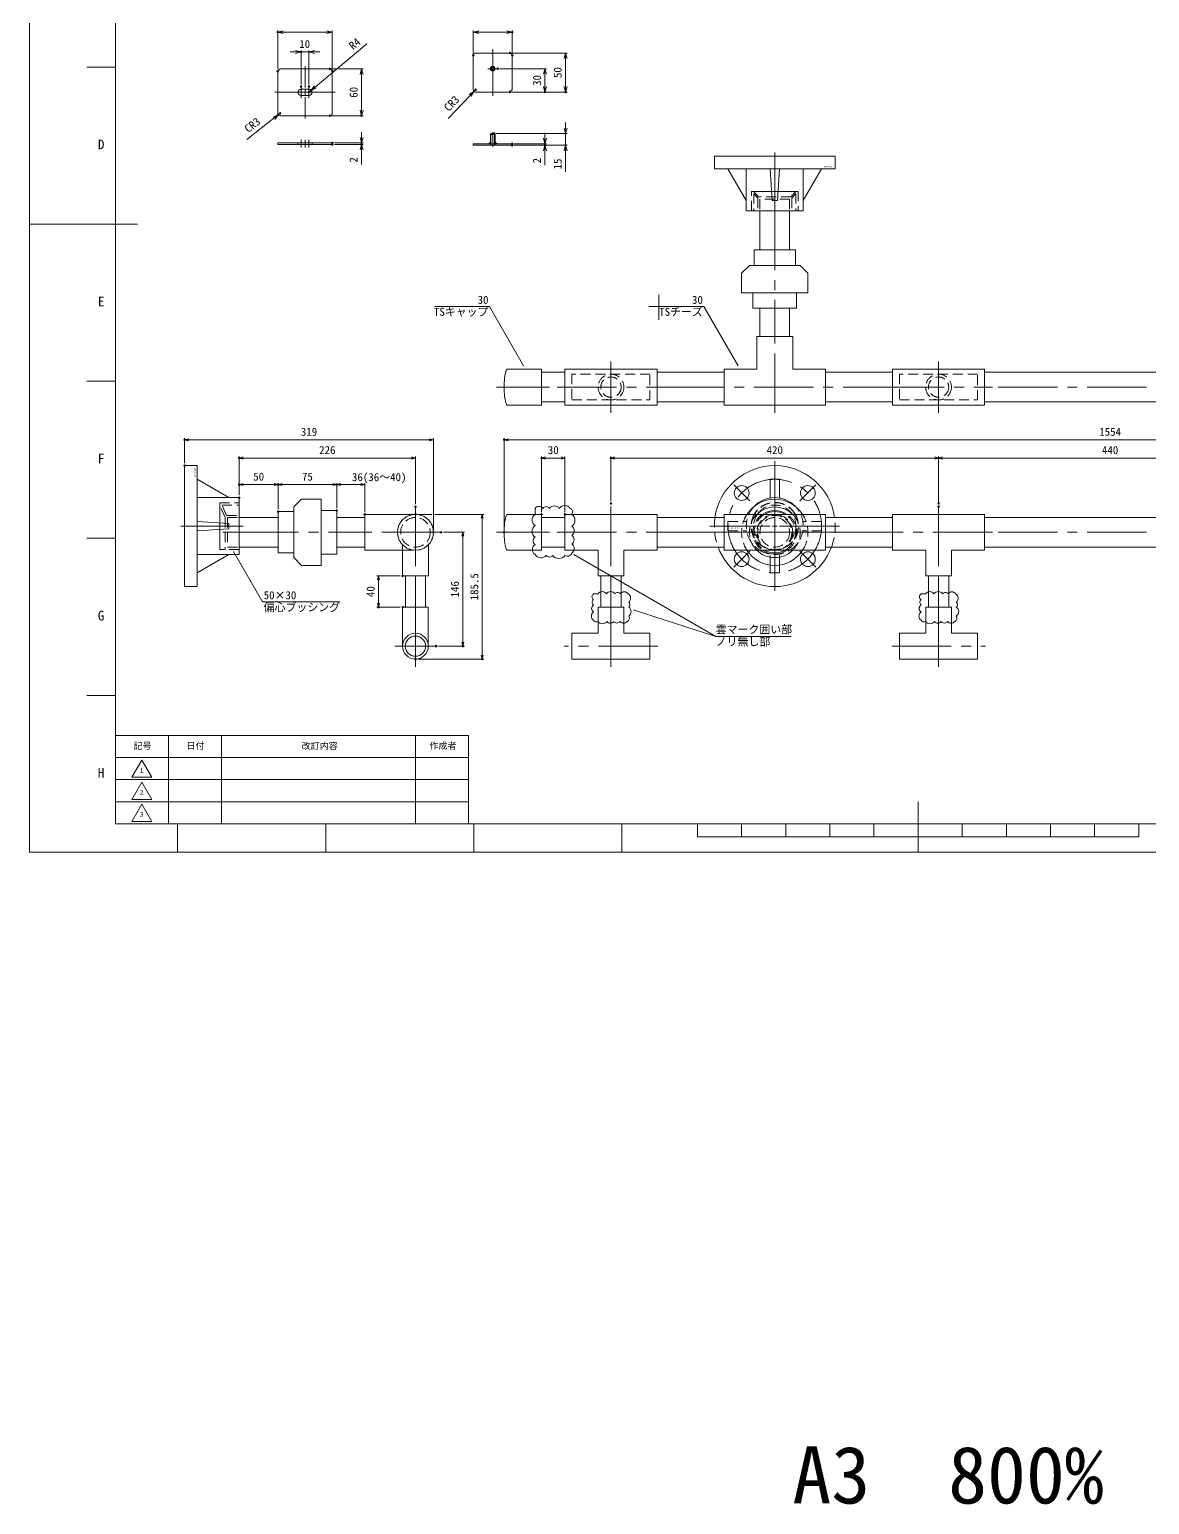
# Model space of a CAD drawing. Units: millimetres at full size. Extents: x -34906 to 7411, y -8440 to 3030.
# Drawn here: x -10390 to -8954, y -8347 to -6455 of the extents above; entities that cross this region are included whole.
import ezdxf
from ezdxf.enums import TextEntityAlignment as Align

# ---------------------------------------------------------------- set-up
doc = ezdxf.new("R2010")
doc.units = ezdxf.units.MM
doc.header["$LTSCALE"] = 4
doc.header["$PDMODE"] = 32
doc.header["$PDSIZE"] = 2
doc.linetypes.add('USER1', pattern=[28.575, 19.05, -3.175, 3.175, -3.175])
doc.linetypes.add('USER4', pattern=[4.7625, 3.175, -1.5875])
for name, color, linetype, lineweight in [('0-1_Defpoints', 7, 'Continuous', 18), ('0-2_01_外形線', 7, 'Continuous', 18), ('0-3_04_中心線', 7, 'USER1', 9), ('0-4_06_文字', 7, 'Continuous', 9), ('0-5_07_寸法線', 7, 'Continuous', 9), ('0-6_02_細線', 5, 'Continuous', 18), ('0-7_99_図枠', 7, 'Continuous', 18), ('0-A_03_かくれ線', 6, 'USER4', 18)]:
    doc.layers.add(name, color=color, linetype=linetype, lineweight=lineweight)
doc.layers.add('0-F_06_PHANTOM', color=4, linetype='Continuous')
doc.styles.add('ＭＳ ゴシック', font='')
doc.styles.get('ＭＳ ゴシック').set_extended_font_data('MS Gothic')

msp = doc.modelspace()

# ---------------------------------------------------------------- linework, layer by layer
at = {"layer": '0-1_Defpoints'}
msp.add_lwpolyline([(-10389.995, -7510.374), (-8111.411, -7510.374), (-8111.411, -5899.254), (-10389.995, -5899.254)], close=True, dxfattribs=at)
at = {"layer": '0-2_01_外形線'}
for p, q in [((-9818.019, -6485.645), (-9774.019, -6485.645)), ((-9821.019, -6532.645), (-9821.019, -6488.645)), ((-10071.753, -6508.948), (-10071.753, -6562.948)), ((-10001.753, -6562.948), (-10001.753, -6508.948)), ((-10031.753, -6531.948), (-10041.753, -6531.948)), ((-10031.753, -6539.948), (-10041.753, -6539.948)), ((-9774.019, -6535.645), (-9818.019, -6535.645)), ((-10068.753, -6565.948), (-10004.753, -6565.948)), ((-9799.019, -6589.82), (-9798.019, -6588.82)), ((-9799.019, -6589.82), (-9793.019, -6589.82)), ((-9799.019, -6601.82), (-9799.019, -6589.82)), ((-9798.019, -6588.82), (-9794.019, -6588.82)), ((-9793.019, -6589.82), (-9794.019, -6588.82)), ((-9793.019, -6601.82), (-9793.019, -6589.82)), ((-9356.942, -6617.896), (-9511.942, -6617.896)), ((-9511.942, -6617.896), (-9511.942, -6633.896)), ((-9356.942, -6633.896), (-9356.942, -6617.896)), ((-9511.942, -6633.896), (-9356.942, -6633.896)), ((-9494.442, -6633.896), (-9470.942, -6674.599)), ((-9470.942, -6687.896), (-9470.942, -6633.896)), ((-9440.442, -6633.896), (-9437.942, -6674.599)), ((-9428.442, -6633.896), (-9430.942, -6674.599)), ((-9397.942, -6633.896), (-9397.942, -6687.896)), ((-9374.442, -6633.896), (-9397.942, -6674.599)), ((-9437.942, -6674.599), (-9430.942, -6674.599)), ((-9397.942, -6687.896), (-9470.942, -6687.896)), ((-9453.442, -6687.896), (-9453.442, -6737.897)), ((-9415.442, -6687.896), (-9415.442, -6737.897)), ((-9460.942, -6737.897), (-9407.942, -6737.897)), ((-9460.942, -6737.897), (-9460.942, -6757.897)), ((-9407.942, -6737.897), (-9407.942, -6757.897)), ((-9476.942, -6767.897), (-9466.942, -6757.897)), ((-9476.942, -6767.897), (-9476.942, -6792.897)), ((-9466.942, -6757.897), (-9401.942, -6757.897)), ((-9391.942, -6767.897), (-9401.942, -6757.897)), ((-9391.942, -6767.897), (-9391.942, -6792.897)), ((-9476.942, -6792.897), (-9391.942, -6792.897)), ((-9462.442, -6812.897), (-9462.442, -6792.897)), ((-9406.442, -6812.897), (-9406.442, -6792.897)), ((-9462.442, -6812.897), (-9406.442, -6812.897)), ((-9453.442, -6812.897), (-9453.442, -6848.893)), ((-9415.441, -6812.897), (-9415.441, -6848.893)), ((-9457.442, -6848.893), (-9457.442, -6890.893)), ((-9411.442, -6848.893), (-9457.442, -6848.893)), ((-9411.442, -6890.893), (-9411.442, -6848.893)), ((-9733.442, -6890.893), (-9777.442, -6890.893)), ((-9733.442, -6936.893), (-9733.442, -6890.893)), ((-9703.442, -6894.893), (-9733.442, -6894.893)), ((-9585.442, -6890.893), (-9703.442, -6890.893)), ((-9703.442, -6890.893), (-9703.442, -6936.893)), ((-9585.442, -6936.893), (-9585.442, -6890.893)), ((-9499.442, -6894.893), (-9584.442, -6894.893)), ((-9499.442, -6890.893), (-9499.442, -6936.893)), ((-9457.442, -6890.893), (-9499.442, -6890.893)), ((-9369.442, -6890.893), (-9411.442, -6890.893)), ((-9369.442, -6936.893), (-9369.442, -6890.893)), ((-9369.442, -6894.893), (-9284.442, -6894.893)), ((-9165.442, -6890.893), (-9283.442, -6890.893)), ((-9283.442, -6890.893), (-9283.442, -6936.893)), ((-9165.442, -6936.893), (-9165.442, -6890.893)), ((-8843.442, -6894.893), (-9165.442, -6894.893)), ((-9777.442, -6936.893), (-9733.442, -6936.893)), ((-9703.442, -6932.893), (-9733.442, -6932.893)), ((-9703.442, -6936.893), (-9585.442, -6936.893)), ((-9499.442, -6932.893), (-9584.442, -6932.893)), ((-9499.442, -6936.893), (-9369.442, -6936.893)), ((-9369.442, -6932.893), (-9284.442, -6932.893)), ((-9283.442, -6936.893), (-9165.442, -6936.893)), ((-8843.442, -6932.893), (-9165.442, -6932.893)), ((-10191.126, -7014.6), (-10191.126, -7169.6)), ((-10175.126, -7014.6), (-10191.126, -7014.6)), ((-10175.126, -7169.6), (-10175.126, -7014.6)), ((-10175.126, -7032.1), (-10134.423, -7055.6)), ((-9428.442, -7032.1), (-9440.442, -7032.1)), ((-9440.411, -7032.397), (-9440.411, -7056.091)), ((-9428.442, -7032.1), (-9428.442, -7056.096)), ((-10175.126, -7055.6), (-10121.126, -7055.6)), ((-10121.126, -7055.6), (-10121.126, -7128.6)), ((-10041.124, -7057.6), (-10051.124, -7067.6)), ((-10051.124, -7132.6), (-10051.124, -7067.6)), ((-10041.124, -7057.6), (-10016.124, -7057.6)), ((-10016.124, -7142.6), (-10016.124, -7057.6)), ((-9996.124, -7072.1), (-10016.124, -7072.1)), ((-9996.124, -7128.1), (-9996.124, -7072.1)), ((-10175.126, -7086.1), (-10134.423, -7088.6)), ((-10134.423, -7095.6), (-10134.423, -7088.6)), ((-10121.126, -7081.1), (-10071.124, -7081.1)), ((-10071.124, -7126.6), (-10071.124, -7073.6)), ((-10071.124, -7073.6), (-10051.124, -7073.6)), ((-9996.124, -7081.099), (-9960.129, -7081.099)), ((-9960.129, -7077.1), (-9960.129, -7123.1)), ((-9895.129, -7077.1), (-9960.129, -7077.1)), ((-9733.442, -7077.1), (-9777.442, -7077.1)), ((-9733.442, -7123.1), (-9733.442, -7077.1)), ((-9703.442, -7081.1), (-9733.442, -7081.1)), ((-9703.442, -7077.1), (-9585.442, -7077.1)), ((-9703.442, -7123.1), (-9703.442, -7077.1)), ((-9585.442, -7077.1), (-9585.442, -7123.1)), ((-9499.442, -7081.1), (-9585.442, -7081.1)), ((-9499.442, -7077.1), (-9369.442, -7077.1)), ((-9499.442, -7123.1), (-9499.442, -7077.1)), ((-9369.442, -7077.1), (-9369.442, -7123.1)), ((-9369.442, -7081.1), (-9283.442, -7081.1)), ((-9165.442, -7077.1), (-9283.442, -7077.1)), ((-9283.442, -7077.1), (-9283.442, -7123.1)), ((-9165.442, -7123.1), (-9165.442, -7077.1)), ((-8843.442, -7081.1), (-9165.442, -7081.1)), ((-10175.126, -7098.1), (-10134.423, -7095.6)), ((-10175.126, -7152.1), (-10134.423, -7128.6)), ((-10121.126, -7128.6), (-10175.126, -7128.6)), ((-10121.126, -7119.1), (-10071.124, -7119.1)), ((-10071.124, -7126.6), (-10051.124, -7126.6)), ((-9996.124, -7128.1), (-10016.124, -7128.1)), ((-9996.124, -7119.1), (-9960.129, -7119.1)), ((-9960.129, -7123.1), (-9911.629, -7123.1)), ((-9911.629, -7116.123), (-9911.629, -7156.1)), ((-9878.629, -7156.1), (-9878.629, -7116.123)), ((-9777.442, -7123.1), (-9733.442, -7123.1)), ((-9703.442, -7119.1), (-9733.442, -7119.1)), ((-9660.942, -7123.1), (-9703.442, -7123.1)), ((-9660.942, -7156.1), (-9660.942, -7123.1)), ((-9627.942, -7123.1), (-9627.942, -7156.1)), ((-9499.442, -7119.1), (-9585.442, -7119.1)), ((-9369.442, -7123.1), (-9499.442, -7123.1)), ((-9369.442, -7119.1), (-9283.442, -7119.1)), ((-9240.942, -7123.1), (-9240.942, -7156.1)), ((-9207.942, -7156.1), (-9207.942, -7123.1)), ((-9207.942, -7123.1), (-9165.442, -7123.1)), ((-8843.442, -7119.1), (-9165.442, -7119.1)), ((-10041.124, -7142.6), (-10051.124, -7132.6)), ((-10041.124, -7142.6), (-10016.124, -7142.6)), ((-9440.411, -7151.802), (-9440.411, -7142.179)), ((-9428.474, -7151.802), (-9428.474, -7142.179)), ((-9911.629, -7156.1), (-9878.629, -7156.1)), ((-9908.129, -7156.1), (-9908.129, -7196.1)), ((-9882.129, -7156.1), (-9882.129, -7196.1)), ((-9627.942, -7156.1), (-9660.942, -7156.1)), ((-9657.442, -7156.1), (-9657.442, -7196.1)), ((-9631.442, -7156.1), (-9631.442, -7196.1)), ((-9440.442, -7152.1), (-9428.442, -7152.1)), ((-9240.942, -7156.1), (-9207.942, -7156.1)), ((-9237.442, -7156.1), (-9237.442, -7196.1)), ((-9211.442, -7156.1), (-9211.442, -7196.1)), ((-10191.126, -7169.6), (-10175.126, -7169.6))]:
    msp.add_line(p, q, dxfattribs=at)
for points in [[(-9771.019, -6488.645), (-9771.019, -6532.645), (-9774.019, -6535.645)], [(-10004.753, -6505.948), (-10068.753, -6505.948), (-10071.753, -6508.948)], [(-9878.659, -7246.1), (-9878.659, -7196.1), (-9911.659, -7196.1), (-9911.659, -7246.1)]]:
    msp.add_lwpolyline(points, dxfattribs=at)
for points in [[(-9799.019, -6599.82), (-9799.019, -6601.82), (-9801.019, -6601.82)], [(-9793.019, -6599.82), (-9793.019, -6601.82), (-9791.019, -6601.82)], [(-10071.753, -6600.875), (-10071.753, -6602.875), (-10001.753, -6602.875), (-10001.753, -6600.875)], [(-9821.019, -6603.82), (-9771.019, -6603.82), (-9771.019, -6601.82), (-9821.019, -6601.82)], [(-9660.942, -7229.6), (-9660.942, -7196.1), (-9627.942, -7196.1), (-9627.942, -7229.6), (-9594.442, -7229.6), (-9594.442, -7262.6), (-9694.442, -7262.6), (-9694.442, -7229.6)], [(-9207.942, -7229.6), (-9207.942, -7196.1), (-9240.942, -7196.1), (-9240.942, -7229.6), (-9274.442, -7229.6), (-9274.442, -7262.6), (-9174.442, -7262.6), (-9174.442, -7229.6)]]:
    msp.add_lwpolyline(points, close=True, dxfattribs=at)
for centre, radius in [((-9796.019, -6505.645), 3.05), ((-9796.019, -6505.645), 3), ((-9796.019, -6505.645), 2), ((-9476.868, -7049.673), 9.5), ((-9392.016, -7049.673), 9.5), ((-9895.129, -7100.1), 23), ((-9476.868, -7134.526), 9.5), ((-9392.016, -7134.526), 9.5), ((-9895.159, -7246.1), 16.5), ((-9895.159, -7246.1), 13)]:
    msp.add_circle(centre, radius, dxfattribs=at)
for centre, radius, start, end in [((-9818.019, -6488.645), 3, 90, 180), ((-9774.019, -6488.645), 3, 0, 90), ((-10004.753, -6508.948), 3, 0, 90), ((-10041.753, -6535.948), 4, 90, 270), ((-10031.753, -6535.948), 4, 270, 90), ((-9818.019, -6532.645), 3, 180, 270), ((-10068.753, -6562.948), 3, 180, 270), ((-10004.753, -6562.948), 3, 270, 0), ((-9434.442, -7092.1), 77.5, 8.15986, 171.84014), ((-9434.442, -7100.1), 42.5, 32.76376, 147.23624), ((-9434.442, -7092.1), 36.5, 44.59209, 135.40791), ((-9434.442, -7100.1), 32.5, 44.95254, 134.95254), ((-9434.442, -7100.1), 28, 55.22806, 124.77194), ((-9434.442, -7100.1), 26.5, 60.21834, 119.78166), ((-9434.442, -7092.1), 77.5, 200.38869, 339.61131), ((-9434.442, -7100.1), 42.5, 212.76376, 327.23624), ((-9434.442, -7100.1), 32.5, 225.04746, 315.04746), ((-9434.442, -7100.1), 28, 235.22806, 304.77194), ((-9434.442, -7100.1), 26.5, 240.21834, 299.78166)]:
    msp.add_arc(centre, radius, start, end, dxfattribs=at)
for centre in [(-9777.442, -6913.893), (-9777.442, -7100.1)]:
    msp.add_ellipse(centre, major_axis=(0, -23), ratio=0.173913, start_param=3.14159265, end_param=6.28318531, dxfattribs=at)
at = {"layer": '0-3_04_中心線', "color": 1, "lineweight": 18}
for p, q in [((-9796.019, -6480.645), (-9796.019, -6540.645)), ((-10041.753, -6596.875), (-10041.753, -6606.875)), ((-10036.753, -6596.875), (-10036.753, -6606.875)), ((-10031.753, -6596.875), (-10031.753, -6606.875)), ((-9796.019, -6603.82), (-9796.019, -6586.82)), ((-9796.019, -6605.82), (-9796.019, -6599.82)), ((-9434.442, -6612.896), (-9434.442, -6692.896)), ((-9434.442, -6657.896), (-9434.442, -6692.896)), ((-9434.442, -6687.896), (-9434.442, -6848.893)), ((-9434.442, -6946.893), (-9434.442, -6838.893)), ((-9644.442, -6880.893), (-9644.442, -6946.893)), ((-9224.442, -6880.893), (-9224.442, -6946.893)), ((-9791.442, -6913.893), (-9723.442, -6913.893)), ((-9713.442, -6913.893), (-9575.442, -6913.893)), ((-9575.442, -6913.893), (-9293.442, -6913.893)), ((-9293.442, -6913.893), (-9155.442, -6913.893)), ((-8843.442, -6913.893), (-9165.442, -6913.893)), ((-9434.442, -7008.975), (-9434.442, -7175.225)), ((-9487.122, -7039.42), (-9466.615, -7059.926)), ((-9381.763, -7039.42), (-9402.269, -7059.926)), ((-9895.129, -7067.1), (-9895.129, -7166.1)), ((-9895.129, -7067.1), (-9895.129, -7133.1)), ((-9644.442, -7067.1), (-9644.442, -7166.1)), ((-9434.442, -7067.1), (-9434.442, -7133.1)), ((-9224.442, -7067.1), (-9224.442, -7166.1)), ((-10196.126, -7092.1), (-10116.126, -7092.1)), ((-10151.126, -7092.1), (-10116.126, -7092.1)), ((-9351.317, -7092.1), (-9517.567, -7092.1)), ((-10142.126, -7100.1), (-10111.126, -7100.1)), ((-10121.126, -7100.1), (-9960.129, -7100.1)), ((-9862.129, -7100.1), (-9970.129, -7100.1)), ((-9928.129, -7100.1), (-9862.129, -7100.1)), ((-9791.442, -7100.1), (-9723.442, -7100.1)), ((-9713.442, -7100.1), (-9575.442, -7100.1)), ((-9499.442, -7100.1), (-9585.442, -7100.1)), ((-9359.442, -7100.1), (-9509.442, -7100.1)), ((-9369.442, -7100.1), (-9283.442, -7100.1)), ((-9155.442, -7100.1), (-9293.442, -7100.1)), ((-8843.442, -7100.1), (-9165.442, -7100.1)), ((-9487.122, -7144.779), (-9466.615, -7124.273)), ((-9381.763, -7144.779), (-9402.269, -7124.273)), ((-9895.129, -7156.1), (-9895.129, -7196.1)), ((-9644.442, -7156.1), (-9644.442, -7196.1)), ((-9224.442, -7156.1), (-9224.442, -7196.1)), ((-9895.159, -7272.6), (-9895.159, -7186.1)), ((-9644.442, -7272.6), (-9644.442, -7186.1)), ((-9224.442, -7272.6), (-9224.442, -7186.1)), ((-9868.659, -7246.1), (-9921.659, -7246.1)), ((-9584.442, -7246.1), (-9704.442, -7246.1)), ((-9284.442, -7246.1), (-9164.442, -7246.1))]:
    msp.add_line(p, q, dxfattribs=at)
at = {"layer": '0-3_04_中心線'}
for p, q in [((-10036.753, -6502.448), (-10036.753, -6529.948)), ((-9802.519, -6505.645), (-9796.619, -6505.645)), ((-9796.019, -6505.045), (-9796.019, -6499.145)), ((-9795.419, -6505.645), (-9789.519, -6505.645)), ((-9796.019, -6512.145), (-9796.019, -6506.245)), ((-10075.253, -6535.948), (-10042.753, -6535.948)), ((-10049.253, -6535.948), (-10042.553, -6535.948)), ((-10041.753, -6535.148), (-10041.753, -6528.448)), ((-10041.753, -6543.448), (-10041.753, -6536.748)), ((-10040.953, -6535.948), (-10034.253, -6535.948)), ((-10039.253, -6535.948), (-10032.553, -6535.948)), ((-10036.753, -6541.948), (-10036.753, -6569.448)), ((-10031.753, -6535.148), (-10031.753, -6528.448)), ((-10031.753, -6543.448), (-10031.753, -6536.748)), ((-10030.953, -6535.948), (-10024.253, -6535.948)), ((-10030.753, -6535.948), (-9998.253, -6535.948)), ((-9434.442, -7054.1), (-9434.442, -7091.6)), ((-9434.442, -7058.6), (-9434.442, -7086.1)), ((-9467.942, -7092.1), (-9440.442, -7092.1)), ((-9434.442, -7074.83), (-9434.442, -7095.746)), ((-9428.442, -7092.1), (-9400.942, -7092.1)), ((-9480.442, -7100.1), (-9442.942, -7100.1)), ((-9459.712, -7100.1), (-9438.796, -7100.1)), ((-9434.442, -7098.1), (-9434.442, -7125.6)), ((-9434.442, -7104.454), (-9434.442, -7125.37)), ((-9434.442, -7108.6), (-9434.442, -7146.1)), ((-9430.088, -7100.1), (-9409.172, -7100.1)), ((-9425.942, -7100.1), (-9388.442, -7100.1))]:
    msp.add_line(p, q, dxfattribs=at)
at = {"layer": '0-3_04_中心線', "linetype": 'Continuous'}
for p, q in [((-9796.319, -6505.645), (-9795.719, -6505.645)), ((-9796.019, -6505.945), (-9796.019, -6505.345)), ((-10042.153, -6535.948), (-10041.353, -6535.948)), ((-10041.753, -6536.348), (-10041.753, -6535.548)), ((-10039.753, -6535.948), (-10033.753, -6535.948)), ((-10036.753, -6532.948), (-10036.753, -6538.948)), ((-10032.153, -6535.948), (-10031.353, -6535.948)), ((-10031.753, -6536.348), (-10031.753, -6535.548)), ((-9437.442, -7092.1), (-9431.442, -7092.1)), ((-9434.442, -7089.1), (-9434.442, -7095.1)), ((-9438.692, -7100.1), (-9430.192, -7100.1)), ((-9436.619, -7100.1), (-9432.265, -7100.1)), ((-9434.442, -7095.85), (-9434.442, -7104.35)), ((-9434.442, -7097.923), (-9434.442, -7102.277))]:
    msp.add_line(p, q, dxfattribs=at)
at = {"layer": '0-3_04_中心線', "color": 1, "lineweight": 18}
msp.add_circle((-9434.442, -7092.1), 60, dxfattribs=at)
at = {"layer": '0-4_06_文字'}
for p, q in [((-9582.949, -6795.652), (-9582.949, -6827.855)), ((-9800.299, -6810.645), (-9870.885, -6810.645)), ((-9756.445, -6886.602), (-9800.299, -6810.645)), ((-9525.423, -6810.645), (-9596.009, -6810.645)), ((-9481.569, -6886.602), (-9525.423, -6810.645)), ((-10128.444, -7124.88), (-10091.184, -7189.417)), ((-9692.081, -7128.565), (-9509.995, -7233.692)), ((-10091.184, -7189.417), (-9992.081, -7189.417)), ((-9616.16, -7199.327), (-9509.995, -7233.692)), ((-9509.995, -7233.692), (-9413.448, -7233.692))]:
    msp.add_line(p, q, dxfattribs=at)
at = {"layer": '0-4_06_文字', "lineweight": 18}
for p, q in [((-9585.442, -7123.1), (-9627.942, -7123.1)), ((-9283.442, -7123.1), (-9240.942, -7123.1))]:
    msp.add_line(p, q, dxfattribs=at)
at = {"layer": '0-5_07_寸法線', "color": 3, "lineweight": 18}
for p, q in [((-10071.753, -6506.448), (-10071.753, -6456.841)), ((-10008.753, -6458.841), (-10064.753, -6458.841)), ((-10001.753, -6506.448), (-10001.753, -6456.841)), ((-9821.019, -6486.145), (-9821.019, -6456.841)), ((-9814.019, -6458.841), (-9778.019, -6458.841)), ((-9771.019, -6486.145), (-9771.019, -6456.841)), ((-10048.753, -6484.156), (-10055.753, -6484.156)), ((-10041.753, -6525.948), (-10041.753, -6482.156)), ((-10031.753, -6484.156), (-10041.753, -6484.156)), ((-10031.753, -6525.948), (-10031.753, -6482.156)), ((-10024.753, -6484.156), (-10017.753, -6484.156)), ((-9957.661, -6473.919), (-10023.319, -6528.887)), ((-9771.519, -6485.645), (-9700.674, -6485.645)), ((-9787.019, -6505.645), (-9727.157, -6505.645)), ((-9702.674, -6492.645), (-9702.674, -6528.645)), ((-10002.253, -6505.948), (-9962.27, -6505.948)), ((-9964.27, -6512.948), (-9964.27, -6558.948)), ((-9729.157, -6512.645), (-9729.157, -6528.645)), ((-10031.753, -6535.948), (-10028.686, -6533.38)), ((-9853.183, -6569.399), (-9824.932, -6539.87)), ((-9818.019, -6532.645), (-9820.093, -6534.812)), ((-9771.519, -6535.645), (-9700.674, -6535.645)), ((-9771.519, -6535.645), (-9727.157, -6535.645)), ((-10111.322, -6596.251), (-10076.629, -6569.11)), ((-10068.753, -6562.948), (-10071.116, -6564.796)), ((-10002.253, -6565.948), (-9962.27, -6565.948)), ((-9702.674, -6581.82), (-9702.674, -6574.82)), ((-9964.27, -6593.875), (-9964.27, -6586.875)), ((-9791.519, -6588.82), (-9700.674, -6588.82)), ((-9729.157, -6594.82), (-9729.157, -6587.82)), ((-9702.674, -6588.82), (-9702.674, -6603.82)), ((-9999.153, -6600.875), (-9962.27, -6600.875)), ((-9999.153, -6602.875), (-9962.27, -6602.875)), ((-9964.27, -6600.875), (-9964.27, -6602.875)), ((-9964.27, -6609.875), (-9964.27, -6628.342)), ((-9768.519, -6601.82), (-9727.157, -6601.82)), ((-9768.519, -6603.82), (-9727.157, -6603.82)), ((-9768.519, -6603.82), (-9700.674, -6603.82)), ((-9729.157, -6601.82), (-9729.157, -6603.82)), ((-9729.157, -6610.82), (-9729.157, -6629.286)), ((-9702.674, -6610.82), (-9702.674, -6637.82)), ((-10191.126, -7011.6), (-10191.126, -6979.394)), ((-9877.129, -6981.394), (-10186.126, -6981.394)), ((-9872.129, -7097.1), (-9872.129, -6979.394)), ((-9781.442, -7097.1), (-9781.442, -6979.394)), ((-8232.446, -6981.394), (-9776.442, -6981.394)), ((-10121.126, -7052.6), (-10121.126, -7002.859)), ((-9900.129, -7004.859), (-10116.126, -7004.859)), ((-9895.129, -7064.1), (-9895.129, -7002.859)), ((-9733.442, -7074.1), (-9733.442, -7002.859)), ((-9708.442, -7004.859), (-9728.442, -7004.859)), ((-9703.442, -7074.1), (-9703.442, -7002.859)), ((-9644.442, -7060.1), (-9644.442, -7002.859)), ((-9229.442, -7004.859), (-9639.442, -7004.859)), ((-9224.442, -7060.1), (-9224.442, -7002.859)), ((-9224.442, -7064.1), (-9224.442, -7002.859)), ((-8789.442, -7004.859), (-9219.442, -7004.859)), ((-10121.126, -7052.6), (-10121.126, -7036.883)), ((-10076.124, -7038.883), (-10116.126, -7038.883)), ((-10071.124, -7070.6), (-10071.124, -7036.883)), ((-10071.124, -7070.6), (-10071.124, -7036.883)), ((-10001.124, -7038.883), (-10066.124, -7038.883)), ((-9996.124, -7069.1), (-9996.124, -7036.883)), ((-9996.124, -7069.1), (-9996.124, -7036.883)), ((-9965.129, -7038.883), (-9991.124, -7038.883)), ((-9960.129, -7074.1), (-9960.129, -7036.883)), ((-9892.129, -7077.1), (-9874.004, -7077.1)), ((-9870.254, -7077.1), (-9807.5, -7077.1)), ((-9809.5, -7082.1), (-9809.5, -7257.6)), ((-9859.129, -7100.1), (-9832.431, -7100.1)), ((-9834.431, -7105.1), (-9834.431, -7241.1)), ((-9914.629, -7156.1), (-9944.485, -7156.1)), ((-9942.485, -7161.1), (-9942.485, -7191.1)), ((-9914.659, -7196.1), (-9944.485, -7196.1)), ((-9865.659, -7246.1), (-9832.431, -7246.1)), ((-9892.159, -7262.6), (-9807.5, -7262.6))]:
    msp.add_line(p, q, dxfattribs=at)
at = {"layer": '0-5_07_寸法線'}
for p, q in [((-10071.753, -6458.841), (-10064.753, -6458.841)), ((-10001.753, -6458.841), (-10008.753, -6458.841)), ((-9821.019, -6458.841), (-9814.019, -6458.841)), ((-9771.019, -6458.841), (-9778.019, -6458.841)), ((-10041.753, -6484.156), (-10048.753, -6484.156)), ((-10031.753, -6484.156), (-10024.753, -6484.156)), ((-9702.674, -6485.645), (-9702.674, -6492.645)), ((-9729.157, -6505.645), (-9729.157, -6512.645)), ((-9964.27, -6505.948), (-9964.27, -6512.948)), ((-10028.686, -6533.38), (-10023.319, -6528.887)), ((-9820.093, -6534.812), (-9824.932, -6539.87)), ((-9729.157, -6535.645), (-9729.157, -6528.645)), ((-9702.674, -6535.645), (-9702.674, -6528.645)), ((-9964.27, -6565.948), (-9964.27, -6558.948)), ((-10071.116, -6564.796), (-10076.629, -6569.11)), ((-9964.27, -6600.875), (-9964.27, -6593.875)), ((-9729.157, -6601.82), (-9729.157, -6594.82)), ((-9702.674, -6588.82), (-9702.674, -6581.82)), ((-9964.27, -6602.875), (-9964.27, -6609.875)), ((-9729.157, -6603.82), (-9729.157, -6610.82)), ((-9702.674, -6603.82), (-9702.674, -6610.82)), ((-10191.126, -6981.394), (-10186.126, -6981.394)), ((-9872.129, -6981.394), (-9877.129, -6981.394)), ((-9781.442, -6981.394), (-9776.442, -6981.394)), ((-10121.126, -7004.859), (-10116.126, -7004.859)), ((-9895.129, -7004.859), (-9900.129, -7004.859)), ((-9733.442, -7004.859), (-9728.442, -7004.859)), ((-9703.442, -7004.859), (-9708.442, -7004.859)), ((-9644.442, -7004.859), (-9639.442, -7004.859)), ((-9224.442, -7004.859), (-9229.442, -7004.859)), ((-9224.442, -7004.859), (-9219.442, -7004.859)), ((-10121.126, -7038.883), (-10116.126, -7038.883)), ((-10071.124, -7038.883), (-10076.124, -7038.883)), ((-10071.124, -7038.883), (-10066.124, -7038.883)), ((-9996.124, -7038.883), (-10001.124, -7038.883)), ((-9996.124, -7038.883), (-9991.124, -7038.883)), ((-9960.129, -7038.883), (-9965.129, -7038.883)), ((-9809.5, -7077.1), (-9809.5, -7082.1)), ((-9834.431, -7100.1), (-9834.431, -7105.1)), ((-9942.485, -7156.1), (-9942.485, -7161.1)), ((-9942.485, -7196.1), (-9942.485, -7191.1)), ((-9834.431, -7246.1), (-9834.431, -7241.1)), ((-9809.5, -7262.6), (-9809.5, -7257.6))]:
    msp.add_line(p, q, dxfattribs=at)
for points in [[(-10064.753, -6460.717), (-10071.753, -6458.841), (-10064.753, -6456.966)], [(-10008.753, -6456.966), (-10001.753, -6458.841), (-10008.753, -6460.717)], [(-9814.019, -6460.717), (-9821.019, -6458.841), (-9814.019, -6456.966)], [(-9778.019, -6456.966), (-9771.019, -6458.841), (-9778.019, -6460.717)], [(-10048.753, -6482.28), (-10041.753, -6484.156), (-10048.753, -6486.032)], [(-10024.753, -6486.032), (-10031.753, -6484.156), (-10024.753, -6482.28)], [(-9704.55, -6492.645), (-9702.674, -6485.645), (-9700.799, -6492.645)], [(-9731.033, -6512.645), (-9729.157, -6505.645), (-9727.282, -6512.645)], [(-9966.145, -6512.948), (-9964.27, -6505.948), (-9962.394, -6512.948)], [(-10022.115, -6530.325), (-10028.686, -6533.38), (-10024.523, -6527.448)], [(-9826.287, -6538.574), (-9820.093, -6534.812), (-9823.576, -6541.167)], [(-9727.282, -6528.645), (-9729.157, -6535.645), (-9731.033, -6528.645)], [(-9700.799, -6528.645), (-9702.674, -6535.645), (-9704.55, -6528.645)], [(-9962.394, -6558.948), (-9964.27, -6565.948), (-9966.145, -6558.948)], [(-10077.785, -6567.632), (-10071.116, -6564.796), (-10075.474, -6570.587)], [(-9962.394, -6593.875), (-9964.27, -6600.875), (-9966.145, -6593.875)], [(-9727.282, -6594.82), (-9729.157, -6601.82), (-9731.033, -6594.82)], [(-9700.799, -6581.82), (-9702.674, -6588.82), (-9704.55, -6581.82)], [(-9966.145, -6609.875), (-9964.27, -6602.875), (-9962.394, -6609.875)], [(-9731.033, -6610.82), (-9729.157, -6603.82), (-9727.282, -6610.82)], [(-9704.55, -6610.82), (-9702.674, -6603.82), (-9700.799, -6610.82)], [(-10186.126, -6982.733), (-10191.126, -6981.394), (-10186.126, -6980.054)], [(-9877.129, -6980.054), (-9872.129, -6981.394), (-9877.129, -6982.733)], [(-9776.442, -6982.733), (-9781.442, -6981.394), (-9776.442, -6980.054)], [(-10116.126, -7006.198), (-10121.126, -7004.859), (-10116.126, -7003.519)], [(-9900.129, -7003.519), (-9895.129, -7004.859), (-9900.129, -7006.198)], [(-9728.442, -7006.198), (-9733.442, -7004.859), (-9728.442, -7003.519)], [(-9708.442, -7003.519), (-9703.442, -7004.859), (-9708.442, -7006.198)], [(-9639.442, -7006.198), (-9644.442, -7004.859), (-9639.442, -7003.519)], [(-9229.442, -7003.519), (-9224.442, -7004.859), (-9229.442, -7006.198)], [(-9219.442, -7006.198), (-9224.442, -7004.859), (-9219.442, -7003.519)], [(-10116.126, -7040.223), (-10121.126, -7038.883), (-10116.126, -7037.543)], [(-10076.124, -7037.543), (-10071.124, -7038.883), (-10076.124, -7040.223)], [(-10066.124, -7040.223), (-10071.124, -7038.883), (-10066.124, -7037.543)], [(-10001.124, -7037.543), (-9996.124, -7038.883), (-10001.124, -7040.223)], [(-9991.124, -7040.223), (-9996.124, -7038.883), (-9991.124, -7037.543)], [(-9965.129, -7037.543), (-9960.129, -7038.883), (-9965.129, -7040.223)], [(-9810.84, -7082.1), (-9809.5, -7077.1), (-9808.161, -7082.1)], [(-9835.771, -7105.1), (-9834.431, -7100.1), (-9833.091, -7105.1)], [(-9943.825, -7161.1), (-9942.485, -7156.1), (-9941.145, -7161.1)], [(-9941.145, -7191.1), (-9942.485, -7196.1), (-9943.825, -7191.1)], [(-9833.091, -7241.1), (-9834.431, -7246.1), (-9835.771, -7241.1)], [(-9808.161, -7257.6), (-9809.5, -7262.6), (-9810.84, -7257.6)]]:
    msp.add_lwpolyline(points, dxfattribs=at)
for p in [(-10071.753, -6458.841), (-9771.019, -6458.841), (-10041.753, -6484.156), (-9774.019, -6485.645), (-10004.753, -6505.948), (-9821.019, -6488.645), (-9789.519, -6505.645), (-9771.019, -6488.645), (-10071.753, -6508.948), (-10001.753, -6508.948), (-10041.753, -6528.448), (-10031.753, -6528.448), (-10031.753, -6535.948), (-10028.686, -6533.38), (-9820.093, -6534.812), (-9818.019, -6532.645), (-9774.019, -6535.645), (-9729.157, -6535.645), (-9702.674, -6535.645), (-10068.753, -6562.948), (-10071.116, -6564.796), (-10004.753, -6565.948), (-9964.27, -6565.948), (-10001.653, -6600.875), (-9794.019, -6588.82), (-10001.653, -6602.875), (-9964.27, -6602.875), (-9771.019, -6601.82), (-9771.019, -6603.82), (-9729.157, -6603.82), (-9702.674, -6603.82), (-10191.126, -6981.394), (-9781.442, -6981.394), (-10191.126, -7014.6), (-10121.126, -7004.859), (-9733.442, -7004.859), (-9644.442, -7004.859), (-9224.442, -7004.859), (-10121.126, -7038.883), (-10071.124, -7038.883), (-9996.124, -7038.883), (-10121.126, -7055.6), (-10071.124, -7073.6), (-10071.124, -7073.6), (-9996.124, -7072.1), (-9996.124, -7072.1), (-9895.129, -7067.1), (-9644.442, -7063.1), (-9224.442, -7063.1), (-9224.442, -7067.1), (-9960.129, -7077.1), (-9895.129, -7077.1), (-9733.442, -7077.1), (-9703.442, -7077.1), (-9872.129, -7100.1), (-9862.129, -7100.1), (-9781.442, -7100.1), (-9911.629, -7156.1), (-9942.485, -7196.1), (-9911.659, -7196.1), (-9895.159, -7262.6), (-9868.659, -7246.1), (-9834.431, -7246.1), (-9809.5, -7262.6)]:
    msp.add_point(p, dxfattribs=at)
at = {"layer": '0-6_02_細線'}
for p, q in [((-9798.419, -6601.82), (-9798.419, -6589.22)), ((-9793.619, -6601.82), (-9793.619, -6589.22)), ((-9741.865, -7077.242), (-9741.865, -7069.394)), ((-9661.005, -7178.921), (-9666.892, -7178.921)), ((-9241.005, -7178.921), (-9246.892, -7178.921))]:
    msp.add_line(p, q, dxfattribs=at)
msp.add_circle((-9796.019, -6505.645), 2.4, dxfattribs=at)
for centre, radius, start, end in [((-9736.87, -7072.892), 6.098, 35, 145), ((-9727.472, -7072.477), 5.375, 35, 145), ((-9716.88, -7073.728), 7.556, 35, 145), ((-9703.669, -7074.31), 8.571, 35, 145), ((-9698.275, -7073.836), 4.731, 319.8742, 69.8742), ((-9736.684, -7098.893), 9.033, 125, 235), ((-9736.876, -7084.368), 8.699, 125, 235), ((-9700.107, -7084.666), 9.5, 305, 55), ((-9738.608, -7110.944), 5.679, 125, 235), ((-9698.677, -7098.188), 7.007, 305, 55), ((-9698.541, -7109.473), 6.769, 305, 55), ((-9737.345, -7122.051), 7.881, 125, 235), ((-9734.218, -7124.011), 8.871, 210.45394, 320.45394), ((-9723.245, -7126.766), 5.044, 215, 325), ((-9711.304, -7124.191), 9.534, 215, 325), ((-9700.059, -7125.162), 5.659, 232.61912, 342.61912), ((-9698.802, -7120.935), 7.224, 305, 55), ((-9664.268, -7182.667), 4.574, 125, 235), ((-9664.58, -7189.716), 4.031, 125, 235), ((-9655.661, -7182.663), 6.524, 35, 145), ((-9644.768, -7182.806), 6.775, 35, 145), ((-9635.729, -7181.364), 4.259, 35, 145), ((-9627.399, -7182.311), 5.911, 35, 145), ((-9625.929, -7184.656), 6.653, 309.54606, 59.54606), ((-9244.268, -7182.667), 4.574, 125, 235), ((-9244.58, -7189.716), 4.031, 125, 235), ((-9235.661, -7182.663), 6.524, 35, 145), ((-9224.768, -7182.806), 6.775, 35, 145), ((-9215.729, -7181.364), 4.259, 35, 145), ((-9207.399, -7182.311), 5.911, 35, 145), ((-9205.929, -7184.656), 6.653, 309.54606, 59.54606), ((-9663.204, -7207.568), 6.428, 125, 235), ((-9663.641, -7197.66), 5.667, 125, 235), ((-9625.794, -7201.841), 7.15, 305, 55), ((-9623.862, -7192.885), 3.783, 305, 55), ((-9243.204, -7207.568), 6.428, 125, 235), ((-9243.641, -7197.66), 5.667, 125, 235), ((-9205.794, -7201.841), 7.15, 305, 55), ((-9203.862, -7192.885), 3.783, 305, 55), ((-9663.56, -7211.613), 3.548, 200.1258, 310.1258), ((-9655.437, -7210.239), 7.125, 215, 325), ((-9645.296, -7211.311), 5.255, 215, 325), ((-9636.832, -7211.414), 5.077, 215, 325), ((-9628.235, -7211.218), 5.418, 215, 325), ((-9625.065, -7210.275), 4.244, 287.38088, 37.38088), ((-9243.56, -7211.613), 3.548, 200.1258, 310.1258), ((-9235.437, -7210.239), 7.125, 215, 325), ((-9225.296, -7211.311), 5.255, 215, 325), ((-9216.832, -7211.414), 5.077, 215, 325), ((-9208.235, -7211.218), 5.418, 215, 325), ((-9205.065, -7210.275), 4.244, 287.38088, 37.38088)]:
    msp.add_arc(centre, radius, start, end, dxfattribs=at)
at = {"layer": '0-7_99_図枠'}
for p, q in [((-10279.793, -6503.485), (-10316.565, -6503.485)), ((-10389.995, -6704.896), (-10251.508, -6704.896)), ((-10279.793, -6906.306), (-10316.565, -6906.306)), ((-10279.793, -7107.717), (-10316.565, -7107.717)), ((-10279.793, -7309.128), (-10316.565, -7309.128)), ((-10211.908, -7473.767), (-10211.908, -7360.624)), ((-10144.022, -7473.767), (-10144.022, -7360.624)), ((-9895.108, -7473.767), (-9895.108, -7360.624)), ((-10279.793, -7388.909), (-9827.222, -7388.909)), ((-10279.793, -7417.195), (-9827.222, -7417.195)), ((-10279.793, -7445.481), (-9827.222, -7445.481)), ((-9250.703, -7510.374), (-9250.703, -7445.481)), ((-10200.113, -7510.374), (-10200.113, -7473.767)), ((-10010.231, -7510.374), (-10010.231, -7473.767)), ((-9820.349, -7510.374), (-9820.349, -7473.767)), ((-9630.467, -7510.374), (-9630.467, -7473.767)), ((-9533.56, -7490.738), (-9533.56, -7473.767)), ((-9476.988, -7490.738), (-9476.988, -7473.767)), ((-9420.417, -7490.738), (-9420.417, -7473.767)), ((-9363.845, -7490.738), (-9363.845, -7473.767)), ((-9307.274, -7490.738), (-9307.274, -7473.767)), ((-9194.131, -7490.738), (-9194.131, -7473.767)), ((-9137.56, -7490.738), (-9137.56, -7473.767)), ((-9080.988, -7490.738), (-9080.988, -7473.767)), ((-9024.417, -7490.738), (-9024.417, -7473.767)), ((-8967.845, -7490.738), (-8967.845, -7473.767)), ((-9533.56, -7490.738), (-8967.845, -7490.738))]:
    msp.add_line(p, q, dxfattribs=at)
for points in [[(-10279.793, -7473.767), (-8148.182, -7473.767), (-8148.182, -5936.025), (-10279.793, -5936.025)], [(-10279.793, -7473.767), (-9827.222, -7473.767), (-9827.222, -7360.624), (-10279.793, -7360.624)], [(-10258.579, -7414.191), (-10245.851, -7392.144), (-10233.122, -7414.191)], [(-10258.579, -7442.477), (-10245.851, -7420.43), (-10233.122, -7442.477)], [(-10258.579, -7470.762), (-10245.851, -7448.716), (-10233.122, -7470.762)]]:
    msp.add_lwpolyline(points, close=True, dxfattribs=at)
at = {"layer": '0-A_03_かくれ線'}
for p, q in [((-10045.753, -6600.875), (-10045.753, -6602.875)), ((-10027.753, -6600.875), (-10027.753, -6602.875)), ((-9799.069, -6603.82), (-9799.069, -6601.82)), ((-9798.419, -6603.82), (-9798.419, -6601.82)), ((-9793.619, -6603.82), (-9793.619, -6601.82)), ((-9792.969, -6603.82), (-9792.969, -6601.82)), ((-9404.442, -6662.896), (-9464.442, -6662.896)), ((-9455.117, -6669.896), (-9461.442, -6662.896)), ((-9461.442, -6665.841), (-9461.442, -6687.896)), ((-9456.212, -6671.629), (-9461.442, -6665.841)), ((-9456.212, -6671.629), (-9456.212, -6687.896)), ((-9413.767, -6669.896), (-9455.117, -6669.896)), ((-9453.442, -6672.896), (-9453.442, -6687.896)), ((-9415.442, -6672.896), (-9453.442, -6672.896)), ((-9415.442, -6672.896), (-9415.442, -6687.896)), ((-9413.767, -6669.896), (-9407.442, -6662.896)), ((-9412.672, -6671.629), (-9407.442, -6665.841)), ((-9412.672, -6671.629), (-9412.672, -6687.896)), ((-9407.442, -6665.841), (-9407.442, -6687.896)), ((-9404.442, -6662.896), (-9404.442, -6687.896)), ((-10146.126, -7062.1), (-10146.126, -7122.1)), ((-10146.126, -7062.1), (-10121.126, -7062.1)), ((-10139.126, -7081.1), (-10146.126, -7065.1)), ((-10143.181, -7065.1), (-10121.126, -7065.1)), ((-10137.393, -7078.33), (-10143.181, -7065.1)), ((-10139.126, -7081.1), (-10139.126, -7122.1)), ((-10137.393, -7078.33), (-10121.126, -7078.33)), ((-10136.126, -7081.1), (-10121.126, -7081.1)), ((-10136.126, -7081.1), (-10136.126, -7119.1)), ((-9494.442, -7086.1), (-9494.442, -7098.1)), ((-9494.442, -7086.1), (-9470.446, -7086.1)), ((-9374.74, -7086.131), (-9398.433, -7086.131)), ((-9374.442, -7098.1), (-9374.442, -7086.1)), ((-9494.144, -7098.068), (-9470.451, -7098.068)), ((-9374.442, -7098.1), (-9398.439, -7098.1)), ((-10136.126, -7119.1), (-10121.126, -7119.1)), ((-9911.629, -7123.1), (-9895.129, -7123.1)), ((-9440.442, -7142.174), (-9440.442, -7128.103)), ((-9428.442, -7142.174), (-9428.442, -7128.103))]:
    msp.add_line(p, q, dxfattribs=at)
msp.add_lwpolyline([(-9799.019, -6601.82), (-9799.019, -6603.82), (-9793.019, -6603.82), (-9793.019, -6601.82)], dxfattribs=at)
for points in [[(-9464.442, -6662.896), (-9404.442, -6662.896), (-9404.442, -6687.896), (-9464.442, -6687.896)], [(-9694.442, -6897.393), (-9694.442, -6930.393), (-9594.442, -6930.393), (-9594.442, -6897.393)], [(-9274.442, -6897.393), (-9274.442, -6930.393), (-9174.442, -6930.393), (-9174.442, -6897.393)], [(-10146.126, -7122.1), (-10146.126, -7062.1), (-10121.126, -7062.1), (-10121.126, -7122.1)]]:
    msp.add_lwpolyline(points, close=True, dxfattribs=at)
for centre, radius in [((-9644.442, -6913.893), 16.5), ((-9644.442, -6913.893), 13), ((-9224.442, -6913.893), 16.5), ((-9224.442, -6913.893), 13), ((-9895.129, -7100.1), 23), ((-9895.129, -7100.1), 19), ((-9895.129, -7100.1), 19), ((-9434.442, -7100.1), 23), ((-9434.442, -7100.1), 19), ((-9434.442, -7100.1), 19)]:
    msp.add_circle(centre, radius, dxfattribs=at)
for centre, radius, start, end in [((-9434.442, -7092.1), 36.5, 135.40791, 238.13725), ((-9434.442, -7092.1), 30.4, 29.56569, 150.43431), ((-9434.442, -7092.1), 30, 30, 150), ((-9434.442, -7092.1), 27, 33.74899, 146.25101), ((-9434.442, -7092.1), 36.5, 301.86275, 44.59209), ((-9434.442, -7092.1), 77.5, 171.84014, 200.38869), ((-9434.442, -7100.1), 42.5, 147.23624, 212.76376), ((-9434.442, -7100.1), 32.5, 135.04746, 225.04746), ((-9434.442, -7092.1), 30.4, 150.43431, 29.56569), ((-9434.442, -7092.1), 30, 150, 30), ((-9434.442, -7100.1), 28, 124.77194, 235.22806), ((-9434.442, -7092.1), 27, 146.25101, 227.61059), ((-9434.442, -7100.1), 26.5, 119.78166, 240.21834), ((-9434.442, -7100.1), 21.77, 326.73329, 213.26671), ((-9434.442, -7100.1), 26.5, 299.78166, 60.21834), ((-9434.442, -7100.1), 28, 304.77194, 55.22806), ((-9434.442, -7092.1), 27, 312.38941, 33.74899), ((-9434.442, -7100.1), 32.5, 314.95254, 44.95254), ((-9434.442, -7100.1), 42.5, 327.23624, 32.76376), ((-9434.442, -7092.1), 77.5, 339.61131, 8.15986), ((-9434.442, -7092.1), 36.5, 238.13725, 301.86275)]:
    msp.add_arc(centre, radius, start, end, dxfattribs=at)

# ---------------------------------------------------------------- texts
at = {"layer": '0-4_06_文字', "style": 'ＭＳ ゴシック'}
for s, p in [('30', (-9815.477, -6810.229)), ('30', (-9540.601, -6810.229)), ('TSキャップ', (-9871.477, -6825.62)), ('TSチーズ', (-9582.601, -6825.62)), ('50×30', (-10089.747, -7189.005)), ('偏心ブッシング', (-10089.747, -7204.484)), ('雲マーク囲い部', (-9510.207, -7232.929)), ('ノリ無し部', (-9510.207, -7248.464))]:
    msp.add_text(s, height=10.26, dxfattribs=at).set_placement(p, align=Align.BOTTOM_LEFT)
at = {"layer": '0-5_07_寸法線', "style": 'ＭＳ ゴシック'}
for s, rotation, p in [('R4', 39.936, (-9973.207, -6484.325)), ('50', 90, (-9704.674, -6517.645)), ('30', 90, (-9731.157, -6527.645)), ('60', 90, (-9966.27, -6542.948)), ('CR3', 46.267, (-9850.18, -6563.368)), ('CR3', 38.037, (-10107.488, -6590.712)), ('2', 90, (-9966.27, -6626.109)), ('2', 90, (-9731.157, -6627.053)), ('15', 90, (-9704.674, -6634.82)), ('146', 90, (-9836.431, -7183.6)), ('185.5', 90, (-9811.5, -7187.35)), ('40', 90, (-9944.485, -7183.1))]:
    msp.add_text(s, height=10.26, rotation=rotation, dxfattribs=at).set_placement(p, align=Align.BOTTOM_LEFT)
for s, p in [('10', (-10044.204, -6482.156)), ('319', (-10042.127, -6979.394)), ('1554', (-9018.444, -6979.394)), ('226', (-10018.627, -7002.859)), ('30', (-9725.442, -7002.859)), ('420', (-9444.942, -7002.859)), ('440', (-9014.942, -7002.859)), ('50', (-10103.125, -7036.883)), ('75', (-10040.624, -7036.883)), ('36(36～40)', (-9976.527, -7037.523))]:
    msp.add_text(s, height=10.26, dxfattribs=at).set_placement(p, align=Align.BOTTOM_LEFT)
at = {"layer": '0-7_99_図枠', "style": 'ＭＳ ゴシック'}
for s, height, p in [('D', 12.44, (-10302.422, -6612.676)), ('E', 12.44, (-10302.422, -6814.087)), ('F', 12.44, (-10302.422, -7015.497)), ('G', 12.44, (-10302.422, -7216.908)), ('記号', 8.295, (-10256.651, -7380.424)), ('日付', 8.295, (-10188.765, -7380.424)), ('改訂内容', 8.295, (-10041.165, -7380.617)), ('作成者', 8.295, (-9877.365, -7380.424)), ('H', 12.44, (-10302.422, -7418.319)), ('1', 6.221, (-10248.607, -7410.081)), ('2', 6.221, (-10248.607, -7438.366)), ('3', 6.221, (-10248.607, -7466.652))]:
    msp.add_text(s, height=height, dxfattribs=at).set_placement(p, align=Align.BOTTOM_LEFT)
at = {"layer": '0-A_03_かくれ線', "color": 7, "style": 'ＭＳ ゴシック'}
for rotation, p in [(180, (-9360.151, -6630.097)), (270, (-10178.925, -7017.809))]:
    msp.add_text('JIS10K-50A', height=1.466, rotation=rotation, dxfattribs=at).set_placement(p, align=Align.BOTTOM_LEFT)
msp.add_text('JIS10K-50A', height=1.466, dxfattribs=at).set_placement((-9491.233, -7095.899), align=Align.BOTTOM_LEFT)
at = {"layer": '0-F_06_PHANTOM', "style": 'ＭＳ ゴシック'}
msp.add_text('A3\u3000800%', height=73.31, dxfattribs=at).set_placement((-9411.904, -8367.344), align=Align.BOTTOM_LEFT)

doc.saveas('drawing.dxf')
